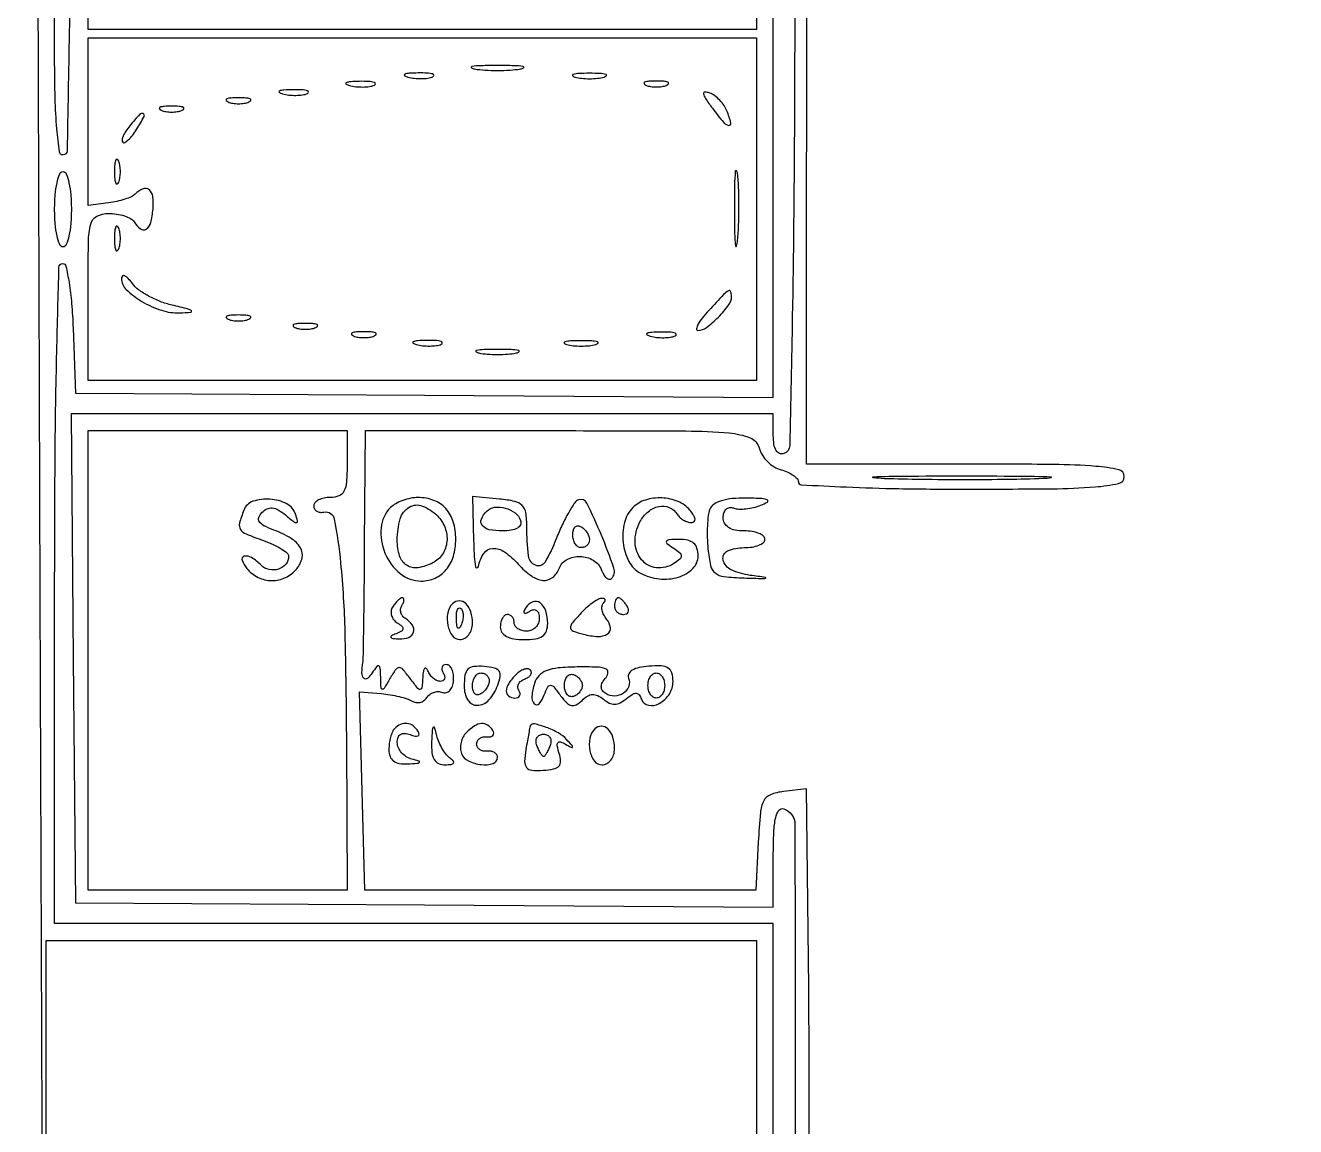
# Model space of a CAD drawing. Extents: x 21 to 512, y 29 to 785.
# Drawn here: x 160.5 to 312.5, y 354.7 to 486.5 of the extents above; entities that cross this region are included whole.
import ezdxf

# ---------------------------------------------------------------- set-up
doc = ezdxf.new("R2010")
doc.units = 0
doc.header["$MEASUREMENT"] = 0

msp = doc.modelspace()

# ---------------------------------------------------------------- linework, layer by layer
for points in [[(70.000114, 706.75, -0.000064), (70.026936, 552.551649, -0.002407)], [(254.274326, 336.870557, 0.000681), (254.30448, 358.351536, 0.002827), (254.231749, 371.314661), (253.963497, 395.129322), (251.231749, 394.814661, 0.06176), (249.656254, 394.432376, 0.188649), (248.854201, 393.708337, 0.093773), (248.45115, 392.288301, 0.009362), (248.200096, 388.75), (247.900192, 383), (224.508896, 383), (201.117599, 383), (200.808799, 394.866003), (200.5, 406.732006), (203.085516, 406.526677, -0.020068), (204.155731, 406.398304, -0.01894), (205.233306, 406.182798, -0.019296), (206.172138, 405.919075, -0.060358), (206.766418, 405.644362, 0.098021), (207.235619, 405.46874, 0.0977), (207.736919, 405.484808, 0.09818), (208.192605, 405.689704, 0.100065), (208.532052, 406.051862, -0.09322), (208.878296, 406.43146, -0.080528), (209.356248, 406.683153, -0.080428), (209.889805, 406.771168, -0.092609), (210.396623, 406.678043, 0.160202), (210.86199, 406.655361, 0.138562), (211.281936, 406.909592, 0.104575), (211.590263, 407.420872, 0.064861), (211.733323, 408.10987, 0.050757), (211.714337, 408.83323, 0.074365), (211.541048, 409.444774, 0.09871), (211.247956, 409.854138, 0.190415), (210.878834, 410, 0.118367), (210.548585, 409.920708, 0.186466), (210.356344, 409.70625, 0.15381), (210.337896, 409.382397, 0.07646), (210.5, 409, -0.074422), (210.663978, 408.617505, -0.151112), (210.649879, 408.29375, -0.187673), (210.464174, 408.079653, -0.121914), (210.14235, 408, -0.111184), (209.731748, 408.092448, -0.064692), (209.30511, 408.367188, -0.05974), (208.927857, 408.772034, -0.061896), (208.662281, 409.25, 0.099621), (208.462084, 409.55416, 0.444764), (208.273525, 409.545313, 0.134431), (208.12031, 409.201915, 0.024277), (208.047144, 408.5, -0.010133), (207.951557, 407.237773, -0.352216), (207.757426, 407.038826, -0.25941), (207.461665, 407.159459, -0.006816), (206.556934, 408.319774, 0.014214), (205.658174, 409.437916, 0.219768), (205.221592, 409.639548, 0.24795), (204.816527, 409.425517, 0.017963), (204.119146, 408.319774, -0.005407), (203.426191, 407.157362, -0.30502), (203.208607, 407.057495, -0.353977), (203.060419, 407.223565, -0.006318), (203.015096, 408.5, 0.011895), (202.96432, 409.587777, 0.26674), (202.795085, 409.839566, 0.361392), (202.541297, 409.778564, 0.0169), (202, 409, -0.075258), (201.423271, 408.347674, -0.406123), (200.995605, 408.379788, -0.189525), (200.768959, 409.001281, -0.033514), (200.885012, 410.260298, 0.035606), (200.936127, 410.841396, 0.000402), (200.997854, 414.759858, 0.00124), (201.054284, 419.285223, 0.000808), (201.098042, 424.510298), (201.189219, 438), (224.477978, 438, -0.001318), (239.544023, 437.96028, -0.020389), (244.717143, 437.721911, -0.070737), (247.225811, 437.139661, -0.240937), (248.309156, 435.925787, 0.076712), (248.670405, 435.092123, 0.055901), (249.301539, 434.301539, 0.055901), (250.092123, 433.670405, 0.076712), (250.925787, 433.309156, -0.037489), (251.719735, 433.03657, -0.049177), (252.3907, 432.666583, -0.05833), (252.854597, 432.260749, -0.185984), (253, 431.883369, 0.398696), (253.339582, 431.525198, 0.002), (258.728125, 431.25949, 0.007072), (265.022852, 431.063494, 0.004246), (272.5, 431, 0.00225), (283.365473, 431.048896, 0.016945), (288.5, 431.269231, 0.032323), (291.326836, 431.671615, 0.355082), (292, 432.5, 0.353111), (291.333645, 433.325899, 0.033584), (288.581297, 433.730276, 0.017367), (283.56986, 433.950937, 0.002318), (272.987782, 434), (253.975563, 434), (254.000125, 508.75, 0.000018), (254.008642, 537.806015, 0.000026), (254.013845, 563.209735, 0.000011), (254.016678, 584.980248, 0.000571)], [(291.537705, 95.946429, -0.000003), (280.018619, 95.954561, -0.000002), (266.451701, 95.964286, -0.000002), (253.030786, 95.974017, -0.000004), (242, 95.982143)], [(248, 489.5), (248, 486), (208, 486), (168, 486), (168, 535, -0.000552)], [(252.640087, 514.083488, -0.000639), (252.516764, 473.84254, -0.003322), (252.272767, 451.635888, -0.001088), (251.967437, 436.222939, -0.316734), (251.25, 435.250155, -0.182522), (250.733914, 435.2704, -0.163229), (250.33063, 435.626887, -0.094451), (250.078181, 436.352143, -0.036672), (250, 437.416667), (250, 440), (207.984895, 440), (165.969791, 440), (166.234895, 410.75), (166.5, 381.5), (208.25, 381.239028), (250, 380.978057), (250, 387.072362, -0.010436), (250.060358, 389.963922, -0.043768), (250.284189, 391.686412, -0.102038), (250.676424, 392.564565, -0.328351), (251.25, 392.75009, -0.322456), (252.584984, 390.900741, -0.000348), (252.621118, 339.000239, -0.000348)], [(250, 331.916667), (250, 379), (207, 379), (164, 379), (164, 418.5, -0.001826), (164.060383, 435.037707, -0.004236), (164.256063, 447.441375, -0.000887), (164.519784, 457.573861, -0.406096), (164.957936, 458, -0.352817), (165.349211, 457.684647, -0.013539), (165.720272, 455.723437, -0.01898), (166.026961, 453.221195, -0.011584), (166.207936, 450.25), (166.5, 442.5), (208.25, 442.239028), (250, 441.978057), (250, 513.989028)], [(165.941471, 503.385288, -0.003182), (165.745652, 485.625, -0.000563), (165.483621, 471.474215, -0.408473), (165, 471, -0.377473), (164.566068, 471.382029, -0.010078), (164.271739, 474.125, -0.014876), (164.064625, 477.755364, -0.00681), (164, 482.5), (164, 494)], [(163, 346), (163, 361.5), (163, 377), (205.503867, 377), (248.007735, 377), (247.979193, 330.944432, 0.001187)]]:
    msp.add_lwpolyline(points, format="xyb")
msp.add_lwpolyline([(161.987104, 492), (162.243552, 418.25), (162.5, 344.5)])
for points in [[(248, 464.5), (248, 444), (208, 444), (168, 444), (168, 454, -0.003214), (168.042473, 460.608057, -0.056701), (168.311025, 462.725822, -0.21485), (169.033848, 463.652032, -0.12181), (170.440983, 464, -0.037634), (171.42066, 463.926158, -0.041396), (172.346475, 463.70625, -0.045439), (173.093337, 463.384508, -0.130646), (173.5, 463, 0.090662), (174.265202, 462.152487, 0.320148), (174.957735, 462.127622, 0.18655), (175.501424, 462.892174, 0.041703), (175.770691, 464.5, 0.049239), (175.746514, 466.027692, 0.192036), (175.307297, 466.8439, 0.286799), (174.575175, 466.946372, 0.09172), (173.628854, 466.295521, -0.09368), (173.198568, 466.00204, -0.024029), (172.408048, 465.701124, -0.023613), (171.456443, 465.439342, -0.022032), (170.462188, 465.261311), (168, 464.931579), (168, 474.96579), (168, 485), (208, 485), (248, 485)], [(206.269032, 480.307009, 0.037336), (207.036634, 480.167106, 0.029507), (207.880008, 480.127736, 0.030339), (208.671085, 480.185595, 0.06278), (209.269032, 480.344063, 0.31318), (209.386009, 480.52287, 0.333666), (209.257153, 480.684921, 0.052471), (208.580113, 480.787295, 0.014395), (207.5, 480.805051, 0.012823), (206.431793, 480.764444, 0.080377), (205.900903, 480.643467, 0.597527), (205.883358, 480.48334, 0.087174)], [(214.25, 481.283746, 0.023547), (215.502218, 481.153981, 0.014044), (217, 481.111902, 0.014044), (218.497782, 481.153981, 0.023547), (219.75, 481.283746, 0.124239), (220.112409, 481.435926, 0.664672), (220.076562, 481.577962, 0.03126), (218.97062, 481.675363, 0.006336), (217, 481.700336, 0.006336), (215.02938, 481.675363, 0.03126), (213.923438, 481.577962, 0.664672), (213.887591, 481.435926, 0.124239)], [(226.25, 480.310674, 0.039571), (227.047266, 480.168469, 0.024357), (228, 480.122029, 0.024357), (228.952734, 480.168469, 0.039571), (229.75, 480.310674, 0.161593), (230.00914, 480.478988, 0.542911), (229.957813, 480.633659, 0.052887), (229.251983, 480.740287, 0.011065), (228, 480.767997, 0.011065), (226.748017, 480.740287, 0.052887), (226.042187, 480.633659, 0.542911), (225.99086, 480.478988, 0.161593)], [(191.269032, 478.307009, 0.037336), (192.036634, 478.167106, 0.029507), (192.880008, 478.127736, 0.030339), (193.671085, 478.185595, 0.06278), (194.269032, 478.344063, 0.31318), (194.386009, 478.52287, 0.333666), (194.257153, 478.684921, 0.052471), (193.580113, 478.787295, 0.014395), (192.5, 478.805051, 0.012823), (191.431793, 478.764444, 0.080377), (190.900903, 478.643467, 0.597527), (190.883358, 478.48334, 0.087174)], [(199.269032, 479.307009, 0.037336), (200.036634, 479.167106, 0.029507), (200.880008, 479.127736, 0.030339), (201.671085, 479.185595, 0.06278), (202.269032, 479.344063, 0.31318), (202.386009, 479.52287, 0.333666), (202.257153, 479.684921, 0.052471), (201.580113, 479.787295, 0.014395), (200.5, 479.805051, 0.012823), (199.431793, 479.764444, 0.080377), (198.900903, 479.643467, 0.597527), (198.883358, 479.48334, 0.087174)], [(234.75, 479.337719, 0.057986), (235.320008, 479.181385, 0.037979), (236, 479.12966, 0.037979), (236.679992, 479.181385, 0.057986), (237.25, 479.337719, 0.174857), (237.459382, 479.525001, 0.447206), (237.398438, 479.693942, 0.078554), (236.89144, 479.810911, 0.017491), (236, 479.842105, 0.017491), (235.10856, 479.810911, 0.078554), (234.601562, 479.693942, 0.447206), (234.540618, 479.525001, 0.174857)], [(184.75, 477.337719, 0.057986), (185.320008, 477.181385, 0.037979), (186, 477.12966, 0.037979), (186.679992, 477.181385, 0.057986), (187.25, 477.337719, 0.174857), (187.459382, 477.525001, 0.447206), (187.398438, 477.693942, 0.078554), (186.89144, 477.810911, 0.017491), (186, 477.842105, 0.017491), (185.10856, 477.810911, 0.078554), (184.601562, 477.693942, 0.447206), (184.540618, 477.525001, 0.174857)], [(242.717615, 476.578983, 0.011869), (244.03516, 474.901903, 0.179292), (244.665396, 474.535735, 0.547777), (244.921831, 474.816553, 0.026052), (244.44622, 476.279553, 0.059003), (244.109323, 476.919968, 0.041756), (243.594438, 477.549425, 0.04219), (242.991434, 478.075527, 0.066763), (242.390296, 478.403724, 0.081512), (241.814731, 478.522641, 0.47978), (241.639738, 478.321987, 0.10619), (241.867721, 477.7659, 0.010378)], [(172.979944, 474.475834, 0.028898), (172.526725, 473.860644, 0.043426), (172.212993, 473.272975, 0.052391), (172.063856, 472.788937, 0.249914), (172.145354, 472.521312, 0.338299), (172.393826, 472.488076, 0.056568), (172.80785, 472.791514, 0.042404), (173.297361, 473.327019, 0.024393), (173.796329, 474.045478, 0.011635), (174.706831, 475.58187, 0.42202), (174.601571, 475.938529, 0.342513), (174.184362, 475.864828, 0.010812)], [(176.75, 476.337719, 0.057986), (177.320008, 476.181385, 0.037979), (178, 476.12966, 0.037979), (178.679992, 476.181385, 0.057986), (179.25, 476.337719, 0.174857), (179.459382, 476.525001, 0.447206), (179.398438, 476.693942, 0.078554), (178.89144, 476.810911, 0.017491), (178, 476.842105, 0.017491), (177.10856, 476.810911, 0.078554), (176.601562, 476.693942, 0.447206), (176.540618, 476.525001, 0.174857)], [(171.157895, 469, 0.017491), (171.189089, 468.10856, 0.078554), (171.306058, 467.601562, 0.447206), (171.474999, 467.540618, 0.174857), (171.662281, 467.75, 0.057986), (171.818615, 468.320008, 0.037979), (171.87034, 469, 0.037979), (171.818615, 469.679992, 0.057986), (171.662281, 470.25, 0.174857), (171.474999, 470.459382, 0.447206), (171.306058, 470.398438, 0.078554), (171.189089, 469.89144, 0.017491)], [(166, 464.5, -0.020945), (165.927717, 462.775243, -0.033738), (165.70625, 461.321875, -0.036969), (165.388512, 460.267028, -0.31052), (165, 460, -0.31052), (164.611488, 460.267028, -0.036969), (164.29375, 461.321875, -0.033738), (164.072283, 462.775243, -0.020945), (164, 464.5, -0.020945), (164.072283, 466.224757, -0.033738), (164.29375, 467.678125, -0.036969), (164.611488, 468.732972, -0.31052), (165, 469, -0.31052), (165.388512, 468.732972, -0.036969), (165.70625, 467.678125, -0.033738), (165.927717, 466.224757, -0.020945)], [(245.34281, 464.5, 0.003921), (245.36764, 461.635274, 0.022011), (245.460299, 460.106202, 0.807686), (245.59156, 460.092045, 0.057523), (245.733497, 460.776433, 0.013671), (245.852417, 462.684837, 0.00893), (245.889991, 464.890462, 0.008983), (245.849527, 467.043501, 0.016947), (245.726893, 468.776433, 0.153636), (245.586732, 469.099419, 0.661512), (245.45291, 469.056202, 0.018464), (245.364217, 467.373175, 0.004138)], [(171.157895, 461, 0.017491), (171.189089, 460.10856, 0.078554), (171.306058, 459.601562, 0.447206), (171.474999, 459.540618, 0.174857), (171.662281, 459.75, 0.057986), (171.818615, 460.320008, 0.037979), (171.87034, 461, 0.037979), (171.818615, 461.679992, 0.057986), (171.662281, 462.25, 0.174857), (171.474999, 462.459382, 0.447206), (171.306058, 462.398438, 0.078554), (171.189089, 461.89144, 0.017491)], [(172, 456.247834, 0.203487), (172.576818, 454.889186, 0.057918), (174.438804, 453.4675, 0.05569), (176.791372, 452.402386, 0.088819), (178.972506, 452.102361, 0.009236), (180.299704, 452.180688, 0.642228), (180.358268, 452.340333, 0.134989), (179.990671, 452.547038, 0.00317), (178.048855, 453.017201, -0.035579), (176.632352, 453.459013, -0.031393), (175.229946, 454.112798, -0.032727), (174.039295, 454.866646, -0.077545), (173.298855, 455.605969, 0.028267), (172.79802, 456.215408, 0.092111), (172.381539, 456.527236, 0.286816), (172.124515, 456.501537, 0.232167)], [(242.285733, 452.39441, 0.018962), (241.497608, 451.474527, 0.041575), (240.984179, 450.703358, 0.082002), (240.803123, 450.192573, 0.467062), (240.964305, 450, 0.16297), (241.996418, 450.345586, 0.035917), (243.422574, 451.591393, 0.035991), (244.65648, 453.029746, 0.160633), (245, 454.071429, 0.091866), (244.892147, 454.653484, 0.47011), (244.621525, 454.744808, 0.064977), (244.046909, 454.277074, 0.00287)], [(184.75, 451.337719, 0.057986), (185.320008, 451.181385, 0.037979), (186, 451.12966, 0.037979), (186.679992, 451.181385, 0.057986), (187.25, 451.337719, 0.174857), (187.459382, 451.525001, 0.447206), (187.398438, 451.693942, 0.078554), (186.89144, 451.810911, 0.017491), (186, 451.842105, 0.017491), (185.10856, 451.810911, 0.078554), (184.601562, 451.693942, 0.447206), (184.540618, 451.525001, 0.174857)], [(192.75, 450.337719, 0.057986), (193.320008, 450.181385, 0.037979), (194, 450.12966, 0.037979), (194.679992, 450.181385, 0.057986), (195.25, 450.337719, 0.174857), (195.459382, 450.525001, 0.447206), (195.398438, 450.693942, 0.078554), (194.89144, 450.810911, 0.017491), (194, 450.842105, 0.017491), (193.10856, 450.810911, 0.078554), (192.601562, 450.693942, 0.447206), (192.540618, 450.525001, 0.174857)], [(199.75, 449.337719, 0.057986), (200.320008, 449.181385, 0.037979), (201, 449.12966, 0.037979), (201.679992, 449.181385, 0.057986), (202.25, 449.337719, 0.174857), (202.459382, 449.525001, 0.447206), (202.398438, 449.693942, 0.078554), (201.89144, 449.810911, 0.017491), (201, 449.842105, 0.017491), (200.10856, 449.810911, 0.078554), (199.601562, 449.693942, 0.447206), (199.540618, 449.525001, 0.174857)], [(207.269032, 448.307009, 0.037336), (208.036634, 448.167106, 0.029507), (208.880008, 448.127736, 0.030339), (209.671085, 448.185595, 0.06278), (210.269032, 448.344063, 0.31318), (210.386009, 448.52287, 0.333666), (210.257153, 448.684921, 0.052471), (209.580113, 448.787295, 0.014395), (208.5, 448.805051, 0.012823), (207.431793, 448.764444, 0.080377), (206.900903, 448.643467, 0.597527), (206.883358, 448.48334, 0.087174)], [(225.25, 448.310674, 0.039571), (226.047266, 448.168469, 0.024357), (227, 448.122029, 0.024357), (227.952734, 448.168469, 0.039571), (228.75, 448.310674, 0.161593), (229.00914, 448.478988, 0.542911), (228.957813, 448.633659, 0.052887), (228.251983, 448.740287, 0.011065), (227, 448.767997, 0.011065), (225.748017, 448.740287, 0.052887), (225.042187, 448.633659, 0.542911), (224.99086, 448.478988, 0.161593)], [(235.269032, 449.307009, 0.037336), (236.036634, 449.167106, 0.029507), (236.880008, 449.127736, 0.030339), (237.671085, 449.185595, 0.06278), (238.269032, 449.344063, 0.31318), (238.386009, 449.52287, 0.333666), (238.257153, 449.684921, 0.052471), (237.580113, 449.787295, 0.014395), (236.5, 449.805051, 0.012823), (235.431793, 449.764444, 0.080377), (234.900903, 449.643467, 0.597527), (234.883358, 449.48334, 0.087174)], [(214.75, 447.294267, 0.029693), (215.774707, 447.159351, 0.017887), (217, 447.115502, 0.017887), (218.225293, 447.159351, 0.029693), (219.25, 447.294267, 0.142433), (219.560023, 447.453014, 0.611425), (219.517188, 447.600334, 0.039503), (218.61149, 447.701569, 0.008087), (217, 447.727636, 0.008087), (215.38851, 447.701569, 0.039503), (214.482812, 447.600334, 0.611425), (214.439977, 447.453014, 0.142433)], [(199, 434, -0.017388), (198.925179, 431.849164, -0.098846), (198.625, 430.75, -0.184152), (198.021586, 430.195784, -0.094959), (197, 430, 0.048028), (196.234582, 429.926307, 0.068025), (195.5875, 429.70625, 0.088204), (195.151477, 429.381882, 0.191087), (195, 429, 0.130318), (195.095766, 428.638807, 0.126081), (195.35872, 428.367188, 0.109063), (195.754709, 428.23, 0.079709), (196.221173, 428.25, -0.418929), (197.4665, 427.413471, -0.02208), (198.215193, 422.165439, -0.018281), (198.719036, 413.915193, -0.004875), (198.912394, 400.75), (199, 383), (183.5, 383), (168, 383), (168, 410.5), (168, 438), (183.5, 438), (199, 438)], [(282.301941, 432.255619, -0.005724), (278.073301, 432.152682, -0.0032), (272.926492, 432.119271, -0.003192), (267.722323, 432.152012, -0.005183), (263.301941, 432.253872, -0.027633), (261.954506, 432.373645, -0.91396), (261.96057, 432.485716, -0.007505), (265.690741, 432.563224, -0.001418), (272.5, 432.583168, -0.001455), (279.318167, 432.56396, -0.00692), (283.21682, 432.487671, -0.880888), (283.227392, 432.374424, -0.045978)], [(186.627747, 428.472308, 0.027254), (186.125562, 426.91485, 0.212425), (186.245091, 426.179816, 0.152591), (186.899821, 425.641511, 0.012462), (189, 424.850155, -0.023459), (190.149039, 424.388097, -0.033185), (191.11875, 423.863877, -0.034928), (191.818782, 423.351578, -0.220787), (192, 422.961192, -0.174351), (191.665059, 422.029852, -0.142075), (190.783915, 421.429521, -0.132086), (189.665248, 421.369998, -0.144979), (188.712868, 421.887132, 0.052513), (187.57164, 422.810884, 0.202143), (186.692238, 422.967849, 0.453172), (186.430963, 422.486779, 0.085025), (187, 421.5, 0.106697), (188.347823, 420.442058, 0.11185), (189.989009, 420.057579, 0.112679), (191.626136, 420.418632, 0.109585), (192.963645, 421.456195, 0.119451), (193.604932, 422.767153, 0.189139), (193.41224, 423.986869, 0.126524), (192.304867, 425.101219, 0.043404), (190.240021, 426.098844, -0.026101), (189.050263, 426.623764, -0.125508), (188.496788, 427.10667, -0.240484), (188.42938, 427.615655, -0.111727), (188.794779, 428.194779, -0.08304), (189.417799, 428.639275, -0.139719), (190.045662, 428.751165, -0.108828), (190.749641, 428.519366, -0.038833), (191.62024, 427.907618, 0.007016), (192.619624, 427.105857, 0.186611), (192.941178, 427.008813, 0.461915), (193.067071, 427.181664, 0.019911), (192.835502, 428, 0.19826), (191.777379, 429.238482, 0.099423), (189.761514, 429.805366, 0.102721), (187.734051, 429.542803, 0.221226)], [(204.2, 428.8, 0.174865), (203.059511, 426.372213, 0.122657), (203.518533, 423.358641, 0.122398), (205.338846, 420.90782, 0.173813), (207.871429, 420, 0.106729), (209.540987, 420.360485, 0.114311), (210.865714, 421.373703, 0.10215), (211.710978, 422.971352, 0.070877), (212, 425, 0.07185), (211.697484, 427.094329, 0.111941), (210.811269, 428.679187, 0.119855), (209.380087, 429.657069, 0.090455), (207.5, 430, 0.049362), (206.607922, 429.911715, 0.037889), (205.664375, 429.6475, 0.038897), (204.811593, 429.259976, 0.070395)], [(209.8, 427.8, -0.107233), (210.720641, 426.369183, -0.114366), (210.936908, 424.719532, -0.120982), (210.407053, 423.212944, -0.12992), (209.25, 422.170311, -0.080642), (207.484194, 421.596681, -0.183743), (206.134591, 421.884716, -0.176997), (205.284542, 423.010524, -0.074227), (205, 424.916667, -0.070242), (205.356494, 427.441743, -0.189562), (206.440825, 428.852856, -0.234196), (208.008331, 428.979833, -0.101882)], [(214.136182, 424.813358, 0.008131), (214.216349, 422.900506, 0.03143), (214.359663, 421.721737, 0.388357), (214.531796, 421.591933, 0.332992), (214.705733, 421.75, -0.100775), (215.346387, 423.303479, -0.235905), (216.410628, 423.906391, -0.170011), (217.827669, 423.49169, -0.053483), (219.5, 422, 0.051989), (221.043472, 420.614967, 0.132003), (222.438777, 420.08183, 0.19619), (223.563963, 420.41145, 0.133779), (224.361626, 421.5, -0.179455), (225.313105, 422.581482, -0.131357), (226.882728, 422.953821, -0.128118), (228.458409, 422.49534, -0.168155), (229.41655, 421.356872, 0.041514), (229.700199, 420.768755, 0.080132), (230.032932, 420.367485, 0.135075), (230.356571, 420.211126, 0.246554), (230.629449, 420.296116, 0.286343), (230.920179, 421.551148, 0.015773), (229.42842, 425.494358, 0.01521), (227.702271, 429.322279, 0.375974), (226.71294, 429.737647, 0.164293), (226.235241, 429.376433, 0.019074), (225.513136, 428.223499, 0.021299), (224.743447, 426.740766, 0.015879), (224.018103, 425.046302, -0.03753), (222.684598, 422.269697, -0.376477), (221.561045, 421.887478, -0.27256), (220.704829, 423.022275, -0.028236), (220.503828, 426.5, 0.035306), (220.382969, 428.178999, 0.159813), (219.953312, 429.047542, 0.14716), (219.070239, 429.532539, 0.028482), (217.25, 429.813358), (214, 430.126717)], [(219.750467, 427.25, -0.182591), (219.729924, 426.733977, -0.163078), (219.373133, 426.33069, -0.094403), (218.64771, 426.078206, -0.036689), (217.583333, 426, -0.047514), (216.00442, 426.15038, -0.179207), (215.168527, 426.656637, -0.273852), (215.063501, 427.418517, -0.097252), (215.701236, 428.367903, -0.167537), (216.652882, 428.831607, -0.098008), (217.931134, 428.736875, -0.095696), (219.102725, 428.156149, -0.150724)], [(233.2, 428.8, 0.136367), (232.181934, 426.998325, 0.089378), (232.026122, 424.604304, 0.091254), (232.711391, 422.351522, 0.151673), (234.093141, 420.950153, 0.09658), (236.337025, 420.258905, 0.099655), (238.649868, 420.473184, 0.122676), (240.359951, 421.487062, 0.200497), (241, 423.019052, 0.074799), (240.865031, 423.916215, 0.139421), (240.467978, 424.527975, 0.126168), (239.77584, 424.87698, 0.055766), (238.75, 424.984687, 0.011338), (237.550719, 424.949322, 0.222344), (237.232908, 424.779918, 0.405719), (237.266743, 424.515671, 0.022927), (238, 423.984687, -0.027645), (238.776932, 423.410829, -0.21091), (238.97537, 423.013923, -0.232262), (238.806807, 422.624542, -0.033447), (238.090684, 422.09252, -0.170448), (236.008994, 421.595358, -0.198698), (234.231467, 422.556068, -0.167639), (233.459182, 424.666375, -0.128203), (234.03877, 427.072442, -0.09399), (235.027683, 428.298285, -0.12554), (236.307005, 428.923808, -0.151224), (237.556991, 428.804475, -0.156732), (238.5, 428, 0.067923), (238.815222, 427.617454, 0.052403), (239.248868, 427.29375, 0.053435), (239.728927, 427.073724, 0.080924), (240.181462, 427, 0.167546), (240.521202, 427.117132, 0.26259), (240.636582, 427.395293, 0.113412), (240.468844, 427.860221, 0.030163), (240, 428.5, 0.123803), (238.595789, 429.527535, 0.085527), (236.662672, 429.94913, 0.0854), (234.697155, 429.699561, 0.12279)], [(242.398157, 428.595196, 0.062432), (242.210789, 427.835161, 0.017754), (242.111571, 426.620402, 0.017588), (242.096515, 425.22895, 0.01779), (242.179541, 423.845196, 0.029466), (242.48897, 421.857341, 0.17177), (243.037383, 420.969954, 0.143633), (244.07751, 420.54033, 0.018643), (246.5, 420.372649, 0.000887), (248.784547, 420.303971, 0.10641), (249.071228, 420.357248, 0.761959), (249.061376, 420.434288, 0.00165), (247.25, 420.686008, -0.073406), (244.9679, 421.345525, -0.234236), (243.995509, 422.54128, -0.362265), (244.536038, 423.59869, -0.101124), (246.5, 424, 0.038131), (247.457356, 424.073116, 0.057076), (248.265625, 424.29375, 0.074992), (248.817169, 424.617064, 0.226478), (249, 425, 0.226478), (248.817169, 425.382936, 0.074992), (248.265625, 425.70625, 0.057076), (247.457356, 425.926884, 0.038131), (246.5, 426, -0.046322), (245.420215, 426.10025, -0.096836), (244.638926, 426.410699, -0.129023), (244.170095, 426.921201, -0.122163), (244, 427.606989, -0.080947), (244.09428, 428.18553, -0.127944), (244.367188, 428.604272, -0.149777), (244.774332, 428.796623, -0.126336), (245.25, 428.745374, 0.080427), (245.870372, 428.620807, 0.03417), (246.720313, 428.646876, 0.032691), (247.642459, 428.799796, 0.036784), (248.5, 429.0681, 0.041407), (249.292022, 429.460043, 0.595627), (249.280663, 429.707356, 0.101759), (248.642818, 429.868651, 0.006569), (246.718615, 429.929715, 0.028042), (245.092165, 429.86872, 0.051554), (243.794016, 429.610205, 0.068625), (242.873179, 429.180488, 0.159003)], [(228, 424.940983, -0.105429), (227.923444, 424.581949, -0.099231), (227.70625, 424.276414, -0.096318), (227.381732, 424.071618, -0.092995), (227, 424, -0.153634), (226.618621, 424.120018, -0.097988), (226.29375, 424.457961, -0.080552), (226.074545, 424.962904, -0.062283), (226, 425.559017, -0.066118), (226.073267, 426.110654, -0.138808), (226.29375, 426.478525, -0.191142), (226.620352, 426.607943, -0.139169), (227, 426.5, -0.06081), (227.382515, 426.193797, -0.051032), (227.70625, 425.7871, -0.053229), (227.926698, 425.346558, -0.089642)], [(204.430902, 416.888197, 0.110869), (204.263987, 416.405207, 0.100004), (204.310237, 415.877636, 0.094774), (204.563267, 415.386552, 0.088346), (204.985037, 415.009247, -0.035428), (205.556938, 414.59715, -0.246942), (205.684119, 414.288951, -0.244712), (205.5026, 414.007506, -0.034884), (204.863153, 413.699998, 0.023718), (204.290165, 413.440028, 0.438953), (204.242627, 413.268378, 0.232968), (204.4558, 413.135931, 0.013273), (205.25, 413.078947, 0.104736), (206.368696, 413.263649, 0.230286), (206.942487, 413.884809, 0.228312), (206.81057, 414.724478, 0.103482), (205.983688, 415.510081, -0.090427), (205.639411, 415.820631, -0.095498), (205.434921, 416.22714, -0.099685), (205.401101, 416.665803, -0.108373), (205.542705, 417.069098, 0.037551), (205.728036, 417.426387, 0.080849), (205.802156, 417.726548, 0.154521), (205.757652, 417.920217, 0.265568), (205.618034, 418, 0.150264), (205.379835, 417.926761, 0.039032), (205.063064, 417.673408, 0.036092), (204.73069, 417.313755, 0.030077)], [(231, 417, 0.105053), (231.081062, 416.618444, 0.099167), (231.311086, 416.29375, 0.09642), (231.654762, 416.076123, 0.093332), (232.059017, 416, 0.108972), (232.413961, 416.078288, 0.182303), (232.6254, 416.29375, 0.161196), (232.656512, 416.6179, 0.082592), (232.5, 417, 0.029505), (232.231006, 417.382774, 0.035638), (231.933975, 417.70625, 0.038439), (231.65171, 417.934461, 0.151918), (231.440983, 418, 0.210953), (231.272352, 417.92554, 0.081139), (231.129539, 417.70625, 0.061769), (231.032345, 417.382849, 0.042167)], [(211.63948, 417.306147, 0.150422), (211.043202, 416.179555, 0.096656), (211.049944, 414.689495, 0.110313), (211.596501, 413.455589, 0.23786), (212.5, 413, 0.128528), (213.07204, 413.149516, 0.100726), (213.559375, 413.570164, 0.089148), (213.887055, 414.199409, 0.075715), (214, 414.940983, 0.072845), (213.799531, 416.309671, 0.124017), (213.210711, 417.297246, 0.197139), (212.423574, 417.627349, 0.200942)], [(212.683114, 414.8125, -0.054073), (212.461564, 414.395823, -0.470617), (212.279315, 414.37858, -0.168741), (212.137993, 414.670344, -0.018894), (212.078947, 415.416667, -0.028489), (212.089945, 416.112848, -0.077125), (212.200665, 416.592839, -0.208169), (212.385309, 416.77538, -0.296942), (212.604167, 416.729167, -0.126455), (212.797407, 416.402231, -0.060344), (212.876576, 415.916927, -0.05415), (212.839148, 415.359369, -0.051402)], [(220.41459, 416.861803, 0.02762), (220.158708, 416.391571, 0.309012), (220.19018, 416.191836, 0.323892), (220.383813, 416.154868, 0.028948), (220.845492, 416.404508, -0.099174), (221.307968, 416.57641, -0.20018), (221.679285, 416.486737, -0.168066), (221.920525, 416.138375, -0.068269), (222, 415.559017, -0.095165), (221.885705, 414.963945, -0.09695), (221.559375, 414.457961, -0.098802), (221.072373, 414.119235, -0.103052), (220.5, 414, -0.064853), (219.926543, 414.074694, -0.082425), (219.440625, 414.29375, -0.098894), (219.115568, 414.618646, -0.148195), (219, 415, 0.081935), (218.93699, 415.381933, 0.092192), (218.755208, 415.70625, 0.100665), (218.484511, 415.923102, 0.119248), (218.166667, 416, 0.17482), (217.848674, 415.885312, 0.093122), (217.578125, 415.559375, 0.073362), (217.395023, 415.073861, 0.053595), (217.333333, 414.5, 0.148148), (217.527361, 413.859525, 0.124534), (218.055556, 413.382353, 0.084621), (218.93792, 413.091846, 0.037322), (220.166667, 413, 0.034711), (221.545274, 413.095823, 0.115974), (222.385065, 413.421263, 0.159166), (222.841899, 414.016634, 0.084904), (223, 414.940983, 0.077722), (222.766753, 416.432441, 0.156653), (222.081467, 417.39023, 0.253437), (221.213074, 417.514865, 0.167375)], [(226.842454, 416.009121, 0.014628), (225.867488, 414.870935, 0.217331), (225.740317, 414.375064, 0.269053), (226.042696, 414.017965, 0.02169), (227.265996, 413.640692, 0.051167), (229.020425, 413.369191, 0.156665), (230.16958, 413.674293, 0.294885), (230.508565, 414.419395, 0.137399), (230.057234, 415.431037, -0.054477), (229.708308, 415.959132, -0.069559), (229.516102, 416.50924, -0.084854), (229.502496, 416.996085, -0.162415), (229.675343, 417.342009, 0.068481), (229.862155, 417.588439, 0.238068), (229.870778, 417.782236, 0.243509), (229.720662, 417.901191, 0.070879), (229.416667, 417.916667, 0.110833), (228.956864, 417.768656, 0.026391), (228.282367, 417.32195, 0.025861), (227.544324, 416.713511, 0.023024)], [(213, 407.415474, 0.132698), (213.447676, 405.758352, 0.275207), (214.578287, 405.131902, 0.205796), (215.972278, 405.783186, 0.093828), (217.02759, 407.540959, 0.044647), (217.317631, 408.612482, 0.204405), (217.175017, 409.226704, 0.181756), (216.616045, 409.592773, 0.034426), (215.390447, 409.779758, 0.045976), (214.156123, 409.768263, 0.171321), (213.463944, 409.441936, 0.160189), (213.102982, 408.736965, 0.038905)], [(216, 408.059017, -0.089642), (215.926698, 407.653442, -0.053229), (215.70625, 407.2129, -0.051032), (215.382515, 406.806203, -0.06081), (215, 406.5, -0.139169), (214.620352, 406.392057, -0.191142), (214.29375, 406.521475, -0.138808), (214.073267, 406.889346, -0.066118), (214, 407.440983, -0.062283), (214.074545, 408.037096, -0.080552), (214.29375, 408.542039, -0.097988), (214.618621, 408.879982, -0.153634), (215, 409, -0.092995), (215.381732, 408.928382, -0.096318), (215.70625, 408.723586, -0.099231), (215.923444, 408.418051, -0.105429)], [(219.183333, 408.783333, 0.050931), (218.336833, 407.744266, 0.135117), (218.044225, 406.840892, 0.247394), (218.324836, 406.245475, 0.162748), (219.059017, 406, 0.096615), (219.419494, 406.070312, 0.174358), (219.640906, 406.268661, 0.171257), (219.687549, 406.565579, 0.092807), (219.552786, 406.91459, -0.129812), (219.436104, 407.298038, -0.127277), (219.522598, 407.692267, -0.110205), (219.806611, 408.037302, -0.080085), (220.243769, 408.277685, 0.058064), (220.683267, 408.494841, 0.106116), (220.964524, 408.776637, 0.154949), (221.045505, 409.074392, 0.176393), (220.933333, 409.346429, 0.195159), (220.626663, 409.492692, 0.092982), (220.185521, 409.436868, 0.070346), (219.677959, 409.19058, 0.04833)], [(221.421509, 407.752698, 0.053145), (221.11032, 406.226498, 0.20386), (221.397221, 405.322318, 0.463497), (221.971859, 405.326175, 0.082596), (222.594728, 406.386262, -0.024424), (223.013426, 407.335942, -0.298764), (223.340387, 407.525791, -0.209814), (223.733567, 407.326955, -0.013186), (224.550946, 406.27939, 0.034514), (225.273956, 405.430046, 0.146942), (225.850943, 405.111248, 0.187308), (226.423824, 405.202139, 0.062761), (227.108886, 405.726206, -0.056913), (227.766262, 406.241349, -0.125995), (228.370502, 406.428469, -0.12744), (228.985725, 406.301277, -0.058903), (229.676206, 405.853762, 0.061231), (230.373816, 405.406208, 0.118585), (231.017882, 405.267558, 0.113893), (231.672179, 405.435211, 0.053822), (232.402754, 405.919293, -0.030469), (233.118697, 406.443279, -0.151806), (233.593063, 406.574346, -0.231708), (233.941082, 406.390003, -0.076788), (234.212724, 405.861828, 0.271489), (235.047577, 405.131305, 0.17668), (236.347296, 405.34252, 0.122491), (237.557322, 406.480255, 0.144088), (238, 407.9845, 0.069777), (237.857434, 409.001105, 0.184143), (237.423959, 409.579838, 0.131359), (236.598564, 409.837428, 0.029341), (235.109798, 409.811543, 0.033582), (233.943113, 409.643337, 0.079309), (233.125827, 409.327646, 0.138084), (232.710292, 408.898654, 0.218753), (232.677972, 408.396809, -0.177854), (232.69228, 407.401889, -0.159528), (232.062214, 406.579986, -0.14515), (231.013954, 406.24179, -0.145354), (229.951442, 406.530011, -0.097011), (229.550548, 406.901235, -0.162877), (229.413023, 407.334332, -0.124125), (229.55185, 407.851127, -0.045857), (229.981534, 408.47775, 0.167283), (230.213403, 409.091478, 0.324379), (229.933014, 409.503432, 0.08004), (228.8802, 409.70166, 0.009949), (226.542908, 409.71678, 0.018638), (224.24256, 409.600051, 0.069671), (222.83525, 409.274856, 0.11542), (221.961158, 408.68194, 0.109842)], [(237, 407.5, -0.064853), (236.925306, 406.926543, -0.082425), (236.70625, 406.440625, -0.098894), (236.381354, 406.115568, -0.148195), (236, 406, -0.148195), (235.618646, 406.115568, -0.098894), (235.29375, 406.440625, -0.082425), (235.074694, 406.926543, -0.064853), (235, 407.5, -0.064853), (235.074694, 408.073457, -0.082425), (235.29375, 408.559375, -0.098894), (235.618646, 408.884432, -0.148195), (236, 409, -0.148195), (236.381354, 408.884432, -0.098894), (236.70625, 408.559375, -0.082425), (236.925306, 408.073457, -0.064853)], [(227.15, 407.5, -0.102038), (227.069583, 407.110048, -0.070382), (226.834219, 406.723802, -0.066918), (226.485911, 406.399741, -0.073624), (226.075, 406.191667, -0.159683), (225.666526, 406.189601, -0.143818), (225.315781, 406.428177, -0.107546), (225.079656, 406.888977, -0.064908), (225, 407.5, -0.064908), (225.079656, 408.111023, -0.107546), (225.315781, 408.571823, -0.143818), (225.666526, 408.810399, -0.159683), (226.075, 408.808333, -0.073624), (226.485911, 408.600259, -0.066918), (226.834219, 408.276198, -0.070382), (227.069583, 407.889952, -0.102038)], [(204.666667, 402.333333, 0.097261), (204.4101, 401.951373, 0.034257), (204.195833, 401.323958, 0.032464), (204.049166, 400.584091, 0.03271), (204, 399.833333, 0.085106), (204.139375, 399.020433, 0.145835), (204.541, 398.468707, 0.123752), (205.234485, 398.170851, 0.052784), (206.25, 398.116001, 0.005718), (207.392295, 398.187999, 0.197309), (207.62878, 398.306344, 0.541772), (207.5883, 398.449367, 0.01159), (206.75, 398.689326, -0.076847), (206.081222, 398.979205, -0.071957), (205.514062, 399.462824, -0.075861), (205.131652, 400.059914, -0.104934), (205, 400.680313, -0.085303), (205.104246, 401.286901, -0.17338), (205.405902, 401.657096, -0.159365), (205.895158, 401.770436, -0.069607), (206.551938, 401.618443, 0.036408), (207.131719, 401.443138, 0.155351), (207.487528, 401.474315, 0.32948), (207.606889, 401.674071, 0.1144), (207.492921, 402.011454, 0.092109), (206.895001, 402.669882, 0.134916), (206.172721, 402.959721, 0.134493), (205.402071, 402.840108, 0.091261)], [(213.278145, 401.878145, 0.07672), (212.888627, 401.346437, 0.061633), (212.641183, 400.681005, 0.062739), (212.566408, 399.988667, 0.087391), (212.685134, 399.378145, 0.189671), (213.505095, 398.482471, 0.085635), (215.05915, 398.029264, 0.104805), (216.46881, 398.164925, 0.327511), (217, 398.888889, 0.14584), (216.902329, 399.216626, 0.113256), (216.632812, 399.475868, 0.093623), (216.22779, 399.625422, 0.06953), (215.75, 399.638889, -0.078962), (215.272518, 399.661319, -0.100004), (214.867188, 399.834549, -0.113932), (214.597262, 400.129762, -0.12916), (214.5, 400.5, -0.127974), (214.596381, 400.870397, -0.113842), (214.864026, 401.165978, -0.100404), (215.26589, 401.339741, -0.079707), (215.739238, 401.362905, 0.069326), (216.173799, 401.375185, 0.166424), (216.4534, 401.526665, 0.213647), (216.540454, 401.786313, 0.114524), (216.430221, 402.112905, 0.105931), (215.812957, 402.756332, 0.168934), (215.083811, 402.950587, 0.128041), (214.23835, 402.661904, 0.050459)], [(220.917769, 402.661516, 0.070949), (220.874382, 402.534538, 0.001086), (220.731037, 401.770338, 0.00289), (220.571361, 400.880063, 0.001905), (220.397557, 399.854528, 0.028896), (220.241001, 398.387223, 0.187138), (220.471748, 397.694353, 0.202574), (221.096299, 397.369536, 0.034462), (222.467102, 397.354528, 0.033614), (223.711385, 397.511071, 0.156355), (224.337578, 397.855239, 0.205744), (224.551262, 398.436614, 0.063429), (224.38018, 399.375229, -0.023821), (224.143928, 400.265666, -0.207025), (224.222154, 400.658488, -0.334335), (224.519944, 400.757385, -0.048163), (225.142866, 400.478525, 0.006977), (225.87516, 400.075418, 0.50022), (225.983287, 400.126111, 0.238238), (225.93592, 400.30204, 0.004281), (225.260123, 401.043173, 0.078334), (224.275005, 401.818145, 0.038388), (222.822268, 402.490529, 0.034161), (221.431386, 402.903233, 0.342534)], [(209.116001, 400.75, 0.035092), (209.152386, 399.450819, 0.110555), (209.423636, 398.627805, 0.160284), (209.948522, 398.172668, 0.101656), (210.75, 398.015313, 0.027028), (211.452129, 398.059459, 0.194031), (211.744274, 398.21911, 0.374523), (211.737428, 398.452355, 0.062581), (211.365682, 398.765313, -0.078969), (210.894871, 399.188656, -0.035575), (210.417789, 399.871686, -0.034086), (210.00652, 400.680441, -0.039387), (209.731684, 401.5, 0.012082), (209.467147, 402.459603, 0.599795), (209.313563, 402.490273, 0.157827), (209.189723, 402.175004, 0.004766)], [(223.29767, 400.333333, -0.017491), (223.080861, 399.822506, -0.025698), (222.8523, 399.391667, -0.023571), (222.638868, 399.070313, -0.238735), (222.5, 399, -0.238735), (222.361132, 399.070313, -0.023571), (222.1477, 399.391667, -0.025698), (221.919139, 399.822506, -0.017491), (221.70233, 400.333333, -0.090826), (221.606966, 400.842204, -0.136649), (221.72559, 401.275, -0.147408), (222.041183, 401.56256, -0.112027), (222.5, 401.666667, -0.112027), (222.958817, 401.56256, -0.147408), (223.27441, 401.275, -0.136649), (223.393034, 400.842204, -0.090826)], [(228.63948, 402.306147, 0.150422), (228.043202, 401.179555, 0.096656), (228.049944, 399.689495, 0.110313), (228.596501, 398.455589, 0.23786), (229.5, 398, 0.128528), (230.07204, 398.149516, 0.100726), (230.559375, 398.570164, 0.089148), (230.887055, 399.199409, 0.075715), (231, 399.940983, 0.072845), (230.799531, 401.309671, 0.124017), (230.210711, 402.297246, 0.197139), (229.423574, 402.627349, 0.200942)]]:
    msp.add_lwpolyline(points, format="xyb", close=True)

doc.saveas('drawing.dxf')
